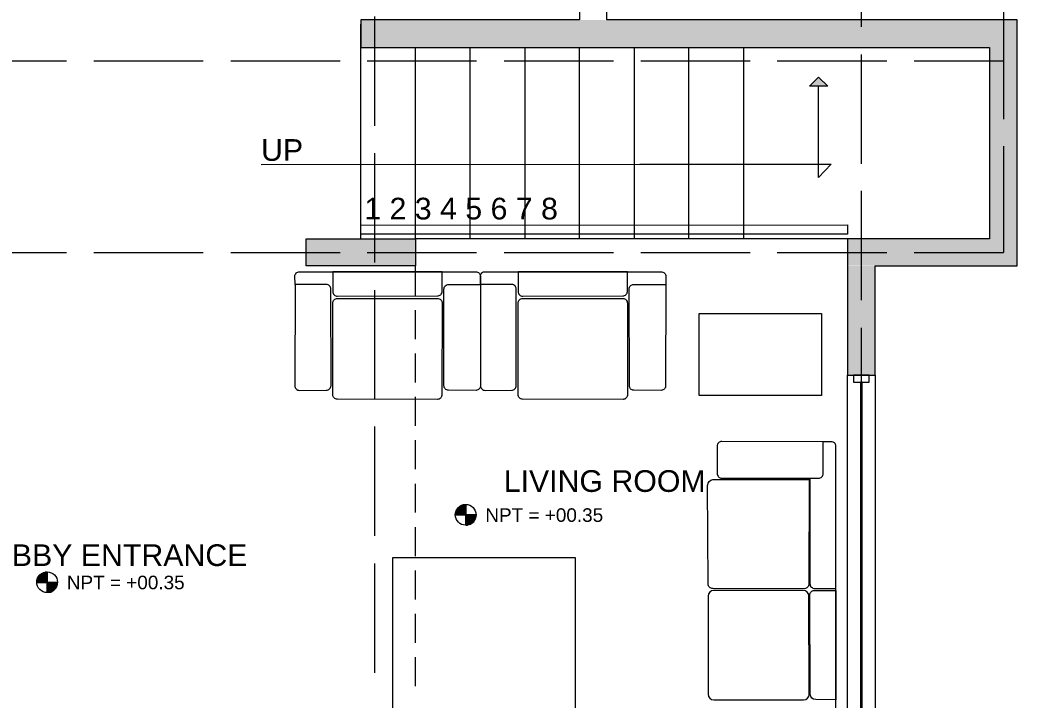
# Model space of a CAD drawing. Header units: metres. Extents: x 14 to 155, y 0 to 125.
# Drawn here: x 30.29 to 35.76, y 100.61 to 104.34 of the extents above; entities that cross this region are included whole.
import ezdxf

# ---------------------------------------------------------------- set-up
doc = ezdxf.new("R2010")
doc.units = ezdxf.units.M
doc.layers.add('PDF_Geometry', color=7, linetype='Continuous', true_color=0xc0c0c0)
doc.layers.add('PDF_Solid Fills', color=7, linetype='Continuous')
doc.layers.add('PDF_Text', color=255, linetype='Continuous')
doc.styles.add('PDF Arial', font='arial.ttf')

msp = doc.modelspace()

# ---------------------------------------------------------------- linework, layer by layer
at = {"layer": 'PDF_Geometry', "color": 0, "lineweight": 0}
for points in [[(34.9023, 104.8983), (34.9023, 104.2982)], [(35.6817, 104.3926), (35.6817, 103.7925)], [(32.2313, 104.3558), (32.2314, 103.7556)], [(32.1561, 104.1861), (32.1561, 104.3141)], [(34.9023, 104.1478), (34.9023, 103.5477)], [(29.9412, 104.1124), (30.5413, 104.1124)], [(30.6918, 104.1124), (31.2919, 104.1124)], [(31.4423, 104.1124), (32.0424, 104.1125)], [(32.1913, 104.1125), (32.7914, 104.1125)], [(32.9419, 104.1125), (33.542, 104.1125)], [(33.6924, 104.1125), (34.2925, 104.1125)], [(34.4414, 104.1125), (35.0415, 104.1126)], [(35.192, 104.1126), (35.6817, 104.1126)], [(31.6087, 103.5443), (33.6876, 103.5444), (34.7375, 103.5444), (34.6671, 103.4724), (34.6671, 103.9733)], [(35.6817, 103.6437), (35.6817, 103.0612)], [(32.2314, 103.6052), (32.2314, 103.005)], [(34.9023, 103.3988), (34.9024, 102.7987)], [(29.9413, 103.0609), (30.5414, 103.0609)], [(30.6919, 103.0609), (31.292, 103.061)], [(31.4424, 103.061), (32.0425, 103.061)], [(32.1914, 103.061), (32.7915, 103.061)], [(32.9419, 103.061), (33.5421, 103.0611)], [(33.6924, 103.0611), (34.2926, 103.0611)], [(34.4415, 103.0611), (35.0416, 103.0611)], [(35.192, 103.0611), (35.6817, 103.0611)], [(32.457, 102.8242), (32.457, 102.9874)], [(32.2314, 102.8546), (32.2314, 102.256)], [(32.457, 102.5858), (32.457, 102.7442)], [(34.9024, 102.6482), (34.9024, 102.0481)], [(32.457, 102.3473), (32.457, 102.5073)], [(32.457, 102.1104), (32.457, 102.2689)], [(32.2314, 102.1057), (32.2314, 101.5055)], [(32.457, 101.8719), (32.457, 102.0304)], [(34.9024, 101.8977), (34.9024, 101.2976)], [(32.457, 101.6335), (32.457, 101.792)], [(32.7323, 101.6767), (32.7323, 101.5647)], [(32.6763, 101.6208), (32.7883, 101.6208)], [(32.457, 101.3951), (32.457, 101.5535)], [(32.2315, 101.3551), (32.2315, 100.7549)], [(30.4358, 101.307), (30.4358, 101.195)], [(32.457, 101.1566), (32.457, 101.3166)], [(30.3798, 101.2509), (30.4918, 101.2509)], [(34.9024, 101.1487), (34.9024, 100.5486)], [(32.457, 100.9198), (32.457, 101.0782)], [(32.457, 100.6814), (32.457, 100.8398)]]:
    msp.add_lwpolyline(points, dxfattribs=at)
at = {"layer": 'PDF_Geometry', "color": 0, "lineweight": 5}
for points in [[(35.7569, 104.3367), (33.5068, 104.3366), (33.5068, 104.5367), (33.3563, 104.5366), (33.3563, 104.3366), (32.1561, 104.3365), (32.1561, 104.1861), (35.6064, 104.1862), (35.6064, 103.1364), (34.8272, 103.1364), (34.8272, 102.3874), (34.9776, 102.3874), (34.9775, 102.9875), (35.7569, 102.9875)], [(32.4571, 102.9874), (31.8569, 102.9874), (31.8569, 103.1362), (32.457, 103.1362)], [(34.8272, 102.3874), (34.9777, 102.3874), (34.9777, 100.0861), (34.8273, 100.0861)]]:
    msp.add_lwpolyline(points, close=True, dxfattribs=at)
for points in [[(32.1561, 103.1363), (32.1561, 104.1861)], [(34.8272, 103.1364), (32.457, 103.1363), (32.457, 104.1862)], [(32.7563, 103.1363), (32.7563, 104.1862)], [(33.0572, 103.1363), (33.0571, 104.1862)], [(33.3564, 103.1363), (33.3564, 104.1862)], [(33.6573, 103.1363), (33.6572, 104.1862)], [(33.9566, 103.1364), (33.9565, 104.1862)], [(34.2574, 103.1364), (34.2574, 104.1862)]]:
    msp.add_lwpolyline(points, dxfattribs=at)
at = {"layer": 'PDF_Geometry', "color": 0, "lineweight": 0}
for points in [[(34.6671, 104.0229), (34.7183, 103.9733), (34.6175, 103.9733)], [(34.6671, 104.0229), (34.7183, 103.9733), (34.6175, 103.9733)], [(32.1561, 103.2115), (34.8271, 103.2116), (34.8271, 103.162), (32.1561, 103.1619)], [(32.8123, 102.9299), (32.8123, 102.8851)], [(34.0125, 102.7267), (34.6831, 102.7267), (34.6831, 102.2769), (34.0126, 102.2769)], [(34.9456, 102.3874), (34.8592, 102.3874), (34.8592, 102.349), (34.9456, 102.349)], [(34.8977, 100.1245), (34.9072, 100.1245), (34.9072, 102.349), (34.8976, 102.349)], [(32.6922, 101.6607), (32.7323, 101.6512), (32.6859, 101.6512)], [(32.7003, 101.6672), (32.7323, 101.6608), (32.6922, 101.6608)], [(32.7323, 101.6607), (32.6922, 101.6607), (32.7323, 101.6512)], [(32.7099, 101.672), (32.7323, 101.6672), (32.7003, 101.6672)], [(32.7323, 101.6672), (32.7003, 101.6672), (32.7323, 101.6608)], [(32.721, 101.6752), (32.7323, 101.672), (32.7099, 101.672)], [(32.7323, 101.672), (32.7099, 101.672), (32.7323, 101.6672)], [(32.7323, 101.6767), (32.7323, 101.6752), (32.721, 101.6752)], [(32.7323, 101.6752), (32.721, 101.6752), (32.7323, 101.672)], [(32.6795, 101.6415), (32.7323, 101.6319), (32.6763, 101.6319)], [(32.7323, 101.6319), (32.6763, 101.6319), (32.7323, 101.6208)], [(32.6763, 101.6319), (32.7323, 101.6208), (32.6763, 101.6208)], [(32.6859, 101.6512), (32.7323, 101.6416), (32.6795, 101.6416)], [(32.7323, 101.6415), (32.6795, 101.6415), (32.7323, 101.6319)], [(32.7323, 101.6512), (32.6859, 101.6512), (32.7323, 101.6416)], [(32.7883, 101.6208), (32.7324, 101.6208), (32.7867, 101.6112)], [(32.7324, 101.6208), (32.7867, 101.6112), (32.7324, 101.6112)], [(32.7867, 101.6111), (32.7324, 101.6111), (32.7852, 101.6016)], [(32.7324, 101.6111), (32.7852, 101.6016), (32.7324, 101.6016)], [(32.7852, 101.6016), (32.7324, 101.6016), (32.7804, 101.592)], [(32.7324, 101.6016), (32.7804, 101.592), (32.7324, 101.592)], [(32.7755, 101.5839), (32.7323, 101.5839), (32.7675, 101.5776)], [(32.7323, 101.5839), (32.7675, 101.5776), (32.7323, 101.5776)], [(32.7675, 101.5776), (32.7323, 101.5776), (32.7596, 101.5712)], [(32.7323, 101.5776), (32.7596, 101.5712), (32.7323, 101.5712)], [(32.7323, 101.5679), (32.7515, 101.5679), (32.7418, 101.5647)], [(32.7323, 101.5647), (32.7419, 101.5647)], [(32.7804, 101.5919), (32.7324, 101.5919), (32.7756, 101.5839)], [(32.7324, 101.5919), (32.7756, 101.5839), (32.7324, 101.5839)], [(32.7596, 101.5711), (32.7324, 101.5711), (32.7516, 101.5679)], [(32.7324, 101.5711), (32.7516, 101.5679), (32.7324, 101.5679)], [(32.7419, 101.5647), (32.7324, 101.5647), (32.7324, 101.5679)], [(32.7419, 101.5647), (32.7324, 101.5647)], [(32.3322, 101.387), (33.3325, 101.3871), (33.3325, 100.4877), (32.3323, 100.4877)], [(30.383, 101.2733), (30.4358, 101.2622), (30.3798, 101.2622)], [(30.3894, 101.283), (30.4358, 101.2734), (30.383, 101.2734)], [(30.4358, 101.2733), (30.383, 101.2733), (30.4358, 101.2622)], [(30.3958, 101.291), (30.4358, 101.283), (30.3894, 101.283)], [(30.4358, 101.283), (30.3894, 101.283), (30.4358, 101.2734)], [(30.4038, 101.2973), (30.4358, 101.291), (30.3958, 101.291)], [(30.4358, 101.291), (30.3958, 101.291), (30.4358, 101.283)], [(30.4134, 101.3038), (30.4358, 101.2974), (30.4038, 101.2974)], [(30.4358, 101.2973), (30.4038, 101.2973), (30.4358, 101.291)], [(30.4245, 101.307), (30.4358, 101.3038), (30.4134, 101.3038)], [(30.4358, 101.3038), (30.4134, 101.3038), (30.4358, 101.2974)], [(30.4358, 101.307), (30.4245, 101.307)], [(30.4358, 101.307), (30.4245, 101.307), (30.4358, 101.3038)], [(30.4358, 101.2622), (30.3798, 101.2622), (30.4358, 101.251)], [(30.3798, 101.2622), (30.4358, 101.251), (30.3798, 101.251)], [(30.479, 101.2158), (30.4358, 101.2158), (30.471, 101.2078)], [(30.4358, 101.2158), (30.471, 101.2078), (30.4358, 101.2078)], [(30.4918, 101.2509), (30.4359, 101.2509), (30.4903, 101.2414)], [(30.4359, 101.2509), (30.4903, 101.2414), (30.4359, 101.2414)], [(30.4903, 101.2414), (30.4359, 101.2414), (30.4887, 101.2318)], [(30.4359, 101.2414), (30.4887, 101.2318), (30.4359, 101.2318)], [(30.4887, 101.2318), (30.4359, 101.2318), (30.4839, 101.2238)], [(30.4359, 101.2318), (30.4839, 101.2238), (30.4359, 101.2238)], [(30.4839, 101.2237), (30.4359, 101.2237), (30.4791, 101.2158)], [(30.4359, 101.2237), (30.4791, 101.2158), (30.4359, 101.2158)], [(30.471, 101.2078), (30.4358, 101.2078), (30.4631, 101.203)], [(30.4358, 101.2078), (30.4631, 101.203), (30.4358, 101.203)], [(30.4358, 101.1981), (30.4358, 101.1965), (30.4453, 101.1965)], [(30.4358, 101.1981), (30.455, 101.1981), (30.4453, 101.1965)], [(30.4358, 101.1965), (30.4453, 101.1965), (30.4358, 101.195)], [(30.4631, 101.2029), (30.4359, 101.2029), (30.4551, 101.1981)], [(30.4359, 101.2029), (30.4551, 101.1981), (30.4359, 101.1981)]]:
    msp.add_lwpolyline(points, close=True, dxfattribs=at)
for points in [[(31.7961, 102.885), (31.7944, 102.9306, -0.414623), (31.8201, 102.9554), (32.7874, 102.9555, -0.414623), (32.8123, 102.9306, -0.414623), (32.8379, 102.9555), (33.8036, 102.9555, -0.414623), (33.8301, 102.9299), (33.8301, 102.8851)], [(32.0281, 102.821), (32.5762, 102.8226, 0.414623), (32.6027, 102.8466), (32.6027, 102.9555), (32.0025, 102.9554), (32.0025, 102.8466, 0.414623), (32.0281, 102.821)], [(33.0443, 102.821), (33.594, 102.8226, 0.414623), (33.6189, 102.8466), (33.6189, 102.9555), (33.0187, 102.9555), (33.0187, 102.8466, 0.414623), (33.0443, 102.821)], [(31.9913, 102.8602, 0.414623), (31.9673, 102.885), (31.7961, 102.885), (31.7945, 102.3305, 0.414623), (31.8201, 102.304), (31.9666, 102.3056, 0.414623), (31.9929, 102.3297), (31.9913, 102.8602)], [(33.6284, 102.8602, -0.414623), (33.6541, 102.8851), (33.8302, 102.8851), (33.8286, 102.3305, -0.414623), (33.8045, 102.3041), (33.6533, 102.3057, -0.414623), (33.6301, 102.3298), (33.6284, 102.8602)], [(34.6928, 99.7884), (34.7377, 99.7884, 0.414623), (34.7632, 99.814), (34.7632, 101.9985, 0.414623), (34.7376, 102.0225), (34.6928, 102.0225)], [(34.7632, 101.2159), (34.648, 101.2159, -0.414623), (34.6224, 101.2415), (34.6223, 101.8224)], [(34.087, 101.2175, -0.414623), (34.0622, 101.2415), (34.059, 101.783, -0.352519), (34.0878, 101.816), (34.6159, 101.816), (34.6144, 101.2424, -0.414623), (34.5903, 101.2159), (34.087, 101.2175)], [(34.6143, 101.1767, 0.414162), (34.5855, 101.2063), (34.0918, 101.2062, 0.414162), (34.0622, 101.1759), (34.0622, 100.6373, 0.414162), (34.0927, 100.6061), (34.5856, 100.6061, 0.414162), (34.6159, 100.6366), (34.6143, 101.1767)], [(34.652, 100.6077, -0.414162), (34.6224, 100.6366), (34.6208, 101.1871, -0.417828), (34.648, 101.2063), (34.7632, 101.2063), (34.7632, 100.6062), (34.652, 100.6077)]]:
    msp.add_lwpolyline(points, format="xyb", dxfattribs=at)
for points in [[(32.8123, 102.3305, -0.414623), (32.7883, 102.3041), (32.6371, 102.3056, -0.414623), (32.6122, 102.3297), (32.6122, 102.8602, -0.414623), (32.6378, 102.885), (32.8123, 102.8851), (32.8123, 102.3305, 0.414623), (32.8379, 102.3041), (32.9844, 102.3057, 0.414623), (33.0092, 102.3298), (33.0092, 102.8595, 0.414623), (32.9851, 102.8851), (32.8122, 102.8851)], [(32.5762, 102.8083, -0.414623), (32.6027, 102.7826), (32.6011, 102.2809, -0.414623), (32.5771, 102.2545), (32.0274, 102.256, -0.414623), (32.0026, 102.28), (32.0025, 102.7825, -0.414623), (32.0281, 102.8081)], [(33.594, 102.8083, -0.414623), (33.6189, 102.7826), (33.6189, 102.2809, -0.414623), (33.5949, 102.2545), (33.0436, 102.2561, -0.414623), (33.0188, 102.2801), (33.0187, 102.7826, -0.414623), (33.0443, 102.8082)], [(34.6928, 101.848), (34.6928, 102.0225), (34.1366, 102.0241, 0.414623), (34.1119, 101.9985), (34.1119, 101.8488, 0.414623), (34.1375, 101.8224), (34.6672, 101.8224, 0.414623)]]:
    msp.add_lwpolyline(points, format="xyb", close=True, dxfattribs=at)
for centre in [(32.7316, 101.6216), (30.4351, 101.2518)]:
    msp.add_circle(centre, 0.0568, dxfattribs=at)
at = {"layer": 'PDF_Solid Fills', "color": 0, "transparency": 33554559}
for points in [[(35.7569, 104.3367), (32.1561, 104.3365), (35.7569, 104.1862)], [(32.1561, 104.3365), (35.7569, 104.1862), (32.1561, 104.1861)], [(35.7569, 104.1862), (35.6064, 104.1862), (35.7569, 103.1363)], [(35.6064, 104.1862), (35.7569, 103.1363), (35.6064, 103.1363)], [(34.6175, 103.9733), (34.7184, 103.9733), (34.6671, 104.0229)], [(32.457, 103.1363), (31.8568, 103.1363), (32.457, 102.9875)], [(31.8568, 103.1363), (32.457, 102.9875), (31.8568, 102.9875)], [(35.7569, 103.1364), (34.8272, 103.1364), (35.7569, 102.9876)], [(34.8272, 103.1364), (35.7569, 102.9876), (34.8272, 102.9876)], [(34.9775, 102.9875), (34.8271, 102.9875), (34.9776, 102.3874)], [(34.8271, 102.9875), (34.9776, 102.3874), (34.8271, 102.3874)], [(32.686, 101.6511), (32.7324, 101.6511), (32.6923, 101.6607)], [(32.6923, 101.6607), (32.7323, 101.6607), (32.7003, 101.6671)], [(32.6923, 101.6607), (32.7324, 101.6511), (32.7324, 101.6607)], [(32.7003, 101.6672), (32.7324, 101.6672), (32.71, 101.672)], [(32.7003, 101.6671), (32.7323, 101.6607), (32.7323, 101.6671)], [(32.7099, 101.672), (32.7323, 101.672), (32.7211, 101.6752)], [(32.71, 101.672), (32.7324, 101.6672), (32.7324, 101.672)], [(32.7211, 101.6752), (32.7323, 101.6752), (32.7323, 101.6767)], [(32.7211, 101.6752), (32.7323, 101.672), (32.7323, 101.6752)], [(32.6763, 101.6319), (32.7323, 101.6207), (32.7323, 101.6319)], [(32.6763, 101.6207), (32.7323, 101.6207), (32.6763, 101.6319)], [(32.6764, 101.6319), (32.7323, 101.6319), (32.6795, 101.6416)], [(32.6795, 101.6415), (32.7323, 101.6415), (32.6859, 101.6511)], [(32.6795, 101.6416), (32.7323, 101.6319), (32.7323, 101.6416)], [(32.6859, 101.6511), (32.7323, 101.6415), (32.7323, 101.6511)], [(32.7323, 101.6207), (32.7867, 101.611), (32.7883, 101.6207)], [(32.7323, 101.611), (32.7867, 101.611), (32.7323, 101.6207)], [(32.7323, 101.6111), (32.7851, 101.6016), (32.7867, 101.6111)], [(32.7323, 101.6016), (32.7851, 101.6016), (32.7323, 101.6111)], [(32.7323, 101.6016), (32.7803, 101.5919), (32.7851, 101.6016)], [(32.7323, 101.5919), (32.7803, 101.5919), (32.7323, 101.6016)], [(32.7323, 101.592), (32.7755, 101.584), (32.7803, 101.592)], [(32.7323, 101.584), (32.7755, 101.584), (32.7323, 101.592)], [(32.7323, 101.5839), (32.7675, 101.5776), (32.7755, 101.5839)], [(32.7323, 101.5776), (32.7675, 101.5776), (32.7323, 101.5839)], [(32.7323, 101.5776), (32.7596, 101.5712), (32.7675, 101.5776)], [(32.7323, 101.5712), (32.7596, 101.5712), (32.7323, 101.5776)], [(32.7323, 101.5711), (32.7515, 101.5679), (32.7596, 101.5711)], [(32.7323, 101.5679), (32.7515, 101.5679), (32.7323, 101.5711)], [(32.7323, 101.5647), (32.7419, 101.5647), (32.7323, 101.5679)], [(32.7323, 101.5679), (32.7419, 101.5647), (32.7515, 101.5679)], [(30.3798, 101.2622), (30.4358, 101.2622), (30.383, 101.2733)], [(30.383, 101.2733), (30.4358, 101.2622), (30.4358, 101.2733)], [(30.3831, 101.2733), (30.4359, 101.2733), (30.3895, 101.283)], [(30.3894, 101.283), (30.4359, 101.283), (30.3958, 101.291)], [(30.3895, 101.283), (30.4359, 101.2733), (30.4359, 101.283)], [(30.3958, 101.291), (30.4359, 101.2911), (30.4038, 101.2974)], [(30.3958, 101.291), (30.4359, 101.283), (30.4359, 101.291)], [(30.4037, 101.2974), (30.4358, 101.2974), (30.4134, 101.3038)], [(30.4038, 101.2974), (30.4359, 101.2911), (30.4359, 101.2974)], [(30.4134, 101.3038), (30.4359, 101.3038), (30.4246, 101.307)], [(30.4134, 101.3038), (30.4358, 101.2974), (30.4358, 101.3038)], [(30.4246, 101.307), (30.4359, 101.3038), (30.4359, 101.307)], [(30.3798, 101.2622), (30.4359, 101.2509), (30.4359, 101.2622)], [(30.3798, 101.2509), (30.4359, 101.2509), (30.3798, 101.2622)], [(30.4359, 101.251), (30.4903, 101.2414), (30.4918, 101.251)], [(30.4359, 101.2414), (30.4903, 101.2414), (30.4359, 101.251)], [(30.4359, 101.2414), (30.4887, 101.2317), (30.4903, 101.2414)], [(30.4359, 101.2317), (30.4887, 101.2317), (30.4359, 101.2414)], [(30.4359, 101.2317), (30.4839, 101.2236), (30.4887, 101.2317)], [(30.4359, 101.2236), (30.4839, 101.2236), (30.4359, 101.2317)], [(30.4359, 101.2237), (30.4791, 101.2158), (30.4839, 101.2237)], [(30.4359, 101.2158), (30.4791, 101.2158), (30.4359, 101.2237)], [(30.4359, 101.2158), (30.471, 101.2078), (30.4791, 101.2158)], [(30.4359, 101.2078), (30.471, 101.2078), (30.4359, 101.2158)], [(30.4359, 101.2078), (30.4631, 101.203), (30.471, 101.2078)], [(30.4359, 101.203), (30.4631, 101.203), (30.4359, 101.2078)], [(30.4359, 101.2029), (30.455, 101.1981), (30.4631, 101.2029)], [(30.4359, 101.1981), (30.455, 101.1981), (30.4359, 101.2029)], [(30.4359, 101.1965), (30.4454, 101.1965), (30.4359, 101.1981)], [(30.4359, 101.1981), (30.4454, 101.1965), (30.455, 101.1981)], [(30.4359, 101.1965), (30.4359, 101.195), (30.4454, 101.1965)]]:
    msp.add_solid(points, dxfattribs=at)

# ---------------------------------------------------------------- texts
at = {"layer": 'PDF_Text', "color": 0, "attachment_point": 7, "rotation": 0.0022, "style": 'PDF Arial'}
for s, insert, char_height in [('UP', (31.6088, 103.5619), 0.11895), ('1 2 3 4 5 6 7 8', (32.1753, 103.2403), 0.118948), ('LIVING ROOM', (32.9404, 101.7456), 0.118948), ('NPT = +00.35', (32.8395, 101.5819), 0.074346), ('LOBBY ENTRANCE', (30.0197, 101.3389), 0.118948), ('NPT = +00.35', (30.543, 101.2122), 0.074346)]:
    msp.add_mtext(s, dxfattribs=dict(at, insert=insert, char_height=char_height))

doc.saveas('drawing.dxf')
